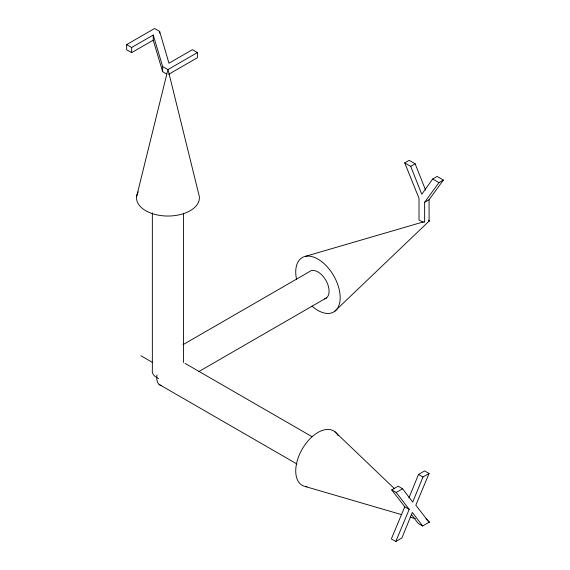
<?xml version="1.0" encoding="UTF-8"?>
<svg xmlns="http://www.w3.org/2000/svg" width="570" height="570" viewBox="0 0 570 570"><rect width="100%" height="100%" fill="white"/><g stroke="black" fill="none" stroke-linecap="round" stroke-linejoin="round"><path stroke-width="0.85" d="M136.622 196.479L167.986 69.355L198.859 194.57A31.428 18.147 0 0 1 165.514 215.98A31.428 18.147 0 0 1 138.325 191.841M428.996 522.619L429.174 521.935M168.335 69.59L167.58 69.554M408.925 497.916L418.508 474.447L424.607 470.927L429.053 473.492L415.829 505.184L429.082 522.277L422.641 525.996L418.195 523.431L411.497 514.603M429.053 473.492L422.954 477.019L412.709 502.106L402.598 488.768L398.159 486.196L391.74 489.901L404.771 506.766L409.217 509.331L395.787 541.5L391.341 538.935L404.771 506.766M424.636 222.314L424.636 202.279L429.082 199.707L443.36 180.063L437.112 176.458L432.666 179.023L421.772 194.263L410.699 166.34L404.736 162.899L409.182 160.334L415.145 163.775L425.562 190.052M424.636 202.279L438.914 182.628L443.36 180.063M334.846 311.206L429.281 220.939L428.925 220.277M126.64 44.624L131.642 47.51L153.237 35.041L153.237 40.171L131.642 52.639L126.64 49.761L126.64 44.624L154.57 28.5L159.65 31.435L168.962 63.227L192.411 49.69L197.405 52.575L197.405 57.705L168.642 74.314M197.405 52.575L167.886 69.618L162.664 66.597L153.237 35.041M410.699 166.34L415.145 163.775M182.963 344.7L309.218 271.805A15.718 9.07 60 0 1 325.905 280.39A15.718 9.07 60 0 1 324.622 298.894M198.902 371.526L326.695 297.747M391.74 489.901L396.186 492.466L402.598 488.768M395.787 541.5L401.864 537.995L412.338 512.416L422.641 525.996M428.904 220.754L429.281 220.939M305.385 256.358L424.671 221.523M167.616 69.668L168.3 69.476M429.167 220.968L428.989 220.277M305.385 486.545L401.665 514.66M410.186 517.147L415.295 518.643M432.666 179.023L438.914 182.628M153.237 40.171L162.664 71.735L166.39 73.886M423.232 222.378L419.014 219.942L419.014 198.346L404.736 162.899M418.508 474.447L422.954 477.019M185.043 363.368L312.075 436.705M140.861 355.737L152.418 362.406M159.094 384.422L296.906 463.98M334.846 431.69L394.597 488.796M426.075 518.885L429.288 521.956M396.186 492.466L409.217 509.331M429.082 199.707L429.082 220.618M183.561 213.194L183.561 362.541M162.664 66.597L162.664 71.735M159.65 31.435L159.65 33.146M152.354 212.802L152.354 370.151A15.718 9.07 0 0 0 158.531 378.494M131.642 47.51L131.642 52.639M296.607 279.585A31.428 18.147 60 0 1 315.794 257.989A31.428 18.147 60 0 1 340.098 299.784A31.428 18.147 60 0 1 312.004 306.069M161.175 385.562A15.718 9.07 -60 0 1 156.835 379.62L156.807 376.286A15.718 9.07 -60 0 1 157.007 374.846M307.031 486.78A31.428 18.147 -60 0 1 302.791 448.12A31.428 18.147 -60 0 1 338.01 435.48"/></g></svg>
